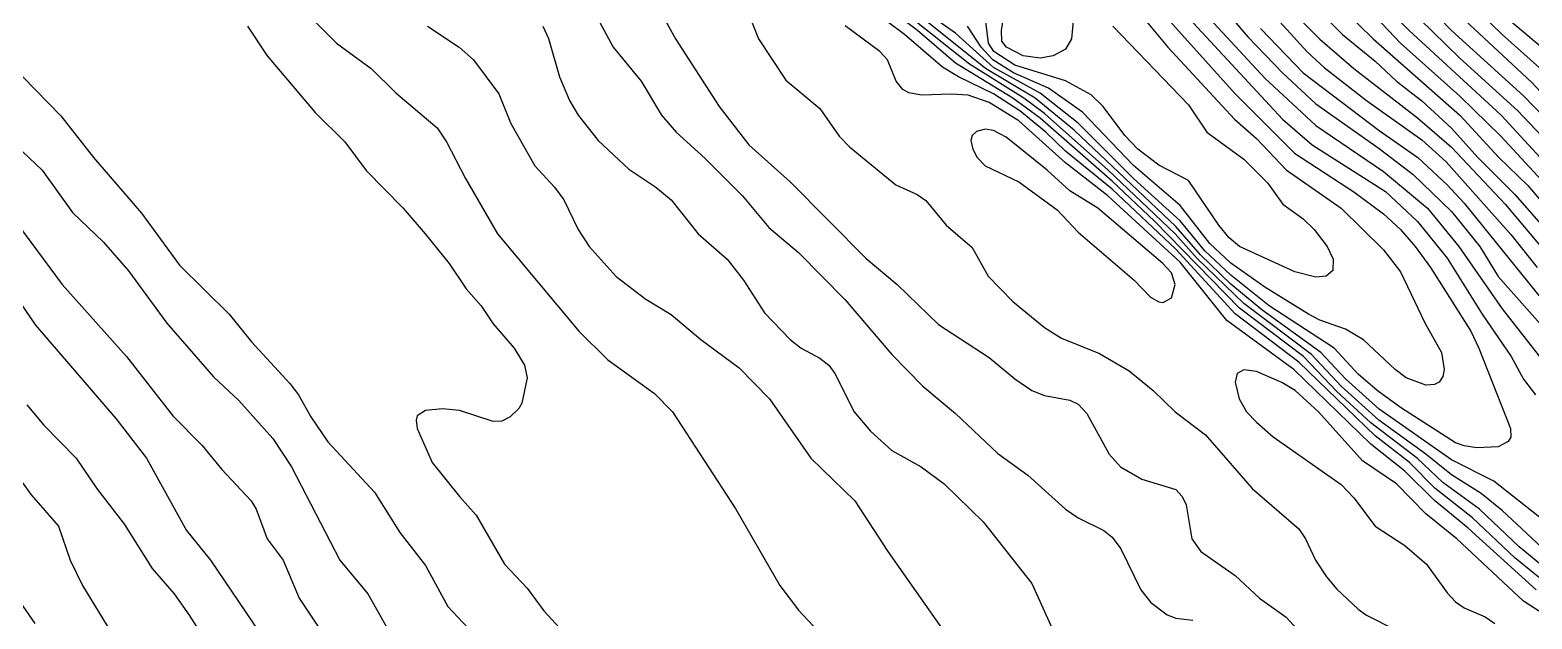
# Model space of a CAD drawing. Extents: x 474277 to 475042, y 254928 to 255625.
# Drawn here: x 474914.33 to 474941.49, y 255324.79 to 255335.44 of the extents above; entities that cross this region are included whole.
import ezdxf

# ---------------------------------------------------------------- set-up
doc = ezdxf.new("R2010")
doc.units = 0
doc.header["$MEASUREMENT"] = 0
doc.layers.add('BaseMapV2_DTM_export_MonNov09090547073261 — entities', color=1, linetype='CONTINUOUS')
doc.styles.get("Standard").update_dxf_attribs({"font": 'romans.shx'})

msp = doc.modelspace()

# ---------------------------------------------------------------- linework, layer by layer
at = {"layer": 'BaseMapV2_DTM_export_MonNov09090547073261 — entities', "color": 15, "linetype": 'Continuous', "true_color": 0xb7484b}
for points in [[(474937.962, 255337.574, 83.75), (474940.032, 255335.439, 83.75), (474941.336, 255334.256, 83.75), (474943.79, 255331.722, 83.75)], [(474935.509, 255337.163, 85.5), (474937.426, 255335.049, 85.5), (474937.732, 255334.769, 85.5), (474938.499, 255334.171, 85.5), (474939.496, 255333.457, 85.5), (474939.939, 255333.062, 85.5), (474941.106, 255331.744, 85.5), (474941.583, 255331.146, 85.5)], [(474939.378, 255336.896, 83.25), (474940.951, 255335.363, 83.25), (474941.796, 255334.609, 83.25)], [(474932.829, 255334.979, 87.5), (474932.595, 255334.935, 87.5), (474932.288, 255334.978, 87.5), (474931.986, 255335.133, 87.5), (474931.905, 255335.242, 87.5), (474931.894, 255335.439, 87.5), (474932.005, 255336.129, 87.5), (474932.127, 255336.36, 87.5), (474932.288, 255336.47, 87.5), (474932.595, 255336.526, 87.5), (474932.825, 255336.502, 87.5), (474933.018, 255336.36, 87.5), (474933.132, 255336.168, 87.5), (474933.196, 255335.669, 87.5), (474933.161, 255335.286, 87.5), (474933.055, 255335.098, 87.5), (474932.829, 255334.979, 87.5)], [(474935.401, 255336.436, 86), (474936.352, 255335.323, 86), (474936.978, 255334.673, 86), (474937.579, 255334.11, 86), (474938.729, 255333.299, 86), (474939.343, 255332.83, 86), (474940.033, 255332.159, 86), (474940.545, 255331.529, 86), (474940.876, 255330.988, 86), (474941.828, 255329.919, 86)], [(474925.492, 255336.206, 85.75), (474926.002, 255335.286, 85.75), (474926.792, 255334.059, 85.75), (474927.324, 255333.369, 85.75), (474928.071, 255332.701, 85.75), (474929.451, 255331.31, 85.75), (474930.007, 255330.839, 85.75), (474930.755, 255330.116, 85.75), (474931.675, 255329.521, 85.75), (474932.135, 255329.134, 85.75), (474932.442, 255328.924, 85.75), (474932.672, 255328.831, 85.75), (474933.132, 255328.747, 85.75), (474933.285, 255328.673, 85.75), (474933.439, 255328.509, 85.75), (474933.843, 255327.772, 85.75), (474934.046, 255327.542, 85.75), (474934.435, 255327.318, 85.75), (474935.049, 255327.134, 85.75), (474935.162, 255327.005, 85.75), (474935.233, 255326.852, 85.75), (474935.337, 255326.238, 85.75), (474935.499, 255326.008, 85.75), (474936.122, 255325.576, 85.75), (474936.563, 255325.165, 85.75), (474937.042, 255324.824, 85.75), (474937.502, 255324.321, 85.75)], [(474941.829, 255326.468, 86.5), (474940.8, 255327.283, 86.5), (474940.033, 255327.67, 86.5), (474938.729, 255328.583, 86.5), (474938.116, 255329.136, 86.5), (474937.673, 255329.612, 86.5), (474936.603, 255330.379, 86.5), (474936.046, 255330.846, 86.5), (474935.495, 255331.376, 86.5), (474935.049, 255331.89, 86.5), (474933.209, 255333.635, 86.5), (474932.502, 255334.213, 86.5), (474931.606, 255334.749, 86.5), (474929.911, 255336.113, 86.5)], [(474937.579, 255336.305, 84.75), (474938.617, 255335.286, 84.75), (474940.186, 255333.903, 84.75), (474940.892, 255333.139, 84.75), (474941.413, 255332.632, 84.75), (474942.025, 255331.912, 84.75)], [(474938.499, 255336.225, 84.25), (474939.271, 255335.439, 84.25), (474940.933, 255333.906, 84.25), (474941.847, 255332.909, 84.25)], [(474938.967, 255336.129, 84), (474940.186, 255334.938, 84), (474941.233, 255333.983, 84), (474942.87, 255332.26, 84)], [(474939.496, 255336.353, 83.5), (474941.49, 255334.498, 83.5), (474942.611, 255333.292, 83.5)], [(474924.421, 255335.976, 86), (474924.873, 255335.133, 86), (474925.379, 255334.519, 86), (474925.748, 255333.906, 86), (474926.01, 255333.599, 86), (474926.538, 255333.123, 86), (474927.206, 255332.449, 86), (474927.688, 255331.872, 86), (474928.225, 255331.42, 86), (474929.068, 255330.565, 86), (474929.911, 255329.576, 86), (474930.476, 255328.999, 86), (474931.062, 255328.509, 86), (474931.828, 255327.782, 86), (474932.371, 255327.388, 86), (474933.055, 255326.773, 86), (474933.285, 255326.616, 86), (474933.745, 255326.388, 86), (474933.899, 255326.266, 86), (474934.052, 255326.059, 86), (474934.414, 255325.318, 86), (474934.595, 255325.088, 86), (474934.895, 255324.863, 86), (474935.049, 255324.802, 86), (474935.355, 255324.764, 86)], [(474927.228, 255335.976, 85.5), (474927.5, 255335.286, 85.5), (474927.995, 255334.537, 85.5), (474928.608, 255334.024, 85.5), (474928.963, 255333.522, 85.5), (474929.145, 255333.333, 85.5), (474929.988, 255332.646, 85.5), (474930.372, 255332.471, 85.5), (474930.525, 255332.36, 85.5), (474930.898, 255331.912, 85.5), (474931.368, 255331.511, 85.5), (474931.656, 255330.992, 85.5), (474932.099, 255330.532, 85.5), (474932.672, 255330.064, 85.5), (474932.979, 255329.872, 85.5), (474933.669, 255329.594, 85.5), (474934.205, 255329.278, 85.5), (474934.642, 255328.922, 85.5), (474935.034, 255328.539, 85.5), (474935.586, 255328.121, 85.5), (474936.429, 255327.148, 85.5), (474937.272, 255326.418, 85.5), (474937.393, 255326.238, 85.5), (474937.574, 255325.855, 85.5), (474937.773, 255325.548, 85.5), (474937.962, 255325.328, 85.5), (474938.346, 255324.968, 85.5), (474938.499, 255324.86, 85.5), (474939.036, 255324.584, 85.5)], [(474941.873, 255325.587, 86), (474941.26, 255326.093, 86), (474940.539, 255326.775, 86), (474939.879, 255327.26, 86), (474939.419, 255327.692, 86), (474938.576, 255328.338, 86), (474937.962, 255328.907, 86), (474937.357, 255329.535, 86), (474936.199, 255330.415, 86), (474934.665, 255331.984, 86), (474933.899, 255332.709, 86), (474932.595, 255333.853, 86), (474932.102, 255334.213, 86), (474931.062, 255334.845, 86), (474930.376, 255335.439, 86), (474929.754, 255335.899, 86)], [(474942.026, 255325.75, 86.25), (474940.953, 255326.753, 86.25), (474940.569, 255327.057, 86.25), (474940.033, 255327.399, 86.25), (474939.57, 255327.772, 86.25), (474938.719, 255328.385, 86.25), (474938.039, 255329.001, 86.25), (474937.502, 255329.576, 86.25), (474936.276, 255330.496, 86.25), (474935.432, 255331.31, 86.25), (474935.036, 255331.759, 86.25), (474933.822, 255332.913, 86.25), (474932.672, 255333.937, 86.25), (474932.301, 255334.213, 86.25), (474931.318, 255334.826, 86.25), (474929.835, 255336.011, 86.25)], [(474934.512, 255336.088, 86.75), (474936.122, 255334.291, 86.75), (474937.193, 255333.216, 86.75), (474938.269, 255332.517, 86.75), (474938.806, 255332.116, 86.75), (474939.113, 255331.834, 86.75), (474939.379, 255331.529, 86.75), (474939.657, 255331.146, 86.75), (474940.384, 255329.995, 86.75), (474940.531, 255329.689, 86.75), (474941.104, 255328.232, 86.75), (474941.109, 255328.078, 86.75), (474941.061, 255328.002, 86.75), (474940.876, 255327.905, 86.75), (474940.493, 255327.884, 86.75), (474940.263, 255327.919, 86.75), (474940.109, 255327.975, 86.75), (474939.113, 255328.614, 86.75), (474938.692, 255328.922, 86.75), (474938.346, 255329.218, 86.75), (474937.913, 255329.689, 86.75), (474936.737, 255330.455, 86.75), (474936.046, 255331.011, 86.75), (474935.574, 255331.452, 86.75), (474935.125, 255331.994, 86.75), (474934.282, 255332.758, 86.75), (474933.285, 255333.761, 86.75), (474932.595, 255334.3, 86.75), (474931.752, 255334.766, 86.75), (474931.062, 255335.389, 86.75), (474930.443, 255335.823, 86.75)], [(474935.427, 255335.899, 86.25), (474936.659, 255334.572, 86.25), (474937.579, 255333.718, 86.25), (474938.806, 255332.884, 86.25), (474939.599, 255332.219, 86.25), (474940.169, 255331.529, 86.25), (474940.953, 255330.4, 86.25), (474942.103, 255328.927, 86.25)], [(474937.534, 255335.899, 85), (474938.063, 255335.363, 85), (474938.653, 255334.881, 85), (474939.039, 255334.519, 85), (474939.496, 255334.163, 85), (474940.033, 255333.67, 85), (474940.509, 255333.139, 85), (474941.183, 255332.471, 85), (474941.873, 255331.676, 85)], [(474919.407, 255335.669, 86.75), (474919.867, 255335.209, 86.75), (474920.496, 255334.749, 86.75), (474920.94, 255334.306, 86.75), (474921.69, 255333.676, 86.75), (474921.86, 255333.423, 86.75), (474922.201, 255332.756, 86.75), (474922.778, 255331.759, 86.75), (474924.251, 255329.995, 86.75), (474924.774, 255329.476, 86.75), (474925.618, 255328.869, 86.75), (474925.946, 255328.539, 86.75), (474927.09, 255326.775, 86.75), (474927.885, 255325.395, 86.75), (474928.225, 255324.948, 86.75), (474929.298, 255323.799, 86.75)], [(474941.892, 255325.318, 85.75), (474941.183, 255325.894, 85.75), (474940.416, 255326.617, 85.75), (474939.735, 255327.158, 85.75), (474939.272, 255327.618, 85.75), (474938.653, 255328.102, 85.75), (474937.272, 255329.437, 85.75), (474936.122, 255330.31, 85.75), (474935.049, 255331.479, 85.75), (474933.899, 255332.568, 85.75), (474933.055, 255333.254, 85.75), (474932.695, 255333.599, 85.75), (474932.228, 255333.983, 85.75), (474931.752, 255334.288, 85.75), (474931.12, 255334.596, 85.75), (474930.832, 255334.775, 85.75), (474930.144, 255335.363, 85.75), (474929.526, 255335.823, 85.75)], [(474937.765, 255330.992, 87.25), (474937.579, 255330.973, 87.25), (474937.201, 255331.069, 87.25), (474936.199, 255331.525, 87.25), (474936.016, 255331.682, 87.25), (474935.827, 255331.912, 87.25), (474935.279, 255332.724, 87.25), (474934.742, 255333.002, 87.25), (474934.359, 255333.288, 87.25), (474934.129, 255333.537, 87.25), (474933.732, 255334.059, 87.25), (474933.515, 255334.275, 87.25), (474933.055, 255334.527, 87.25), (474932.135, 255334.81, 87.25), (474931.758, 255335.056, 87.25), (474931.658, 255335.209, 87.25), (474931.594, 255335.746, 87.25)], [(474934.332, 255335.823, 87), (474934.906, 255335.133, 87), (474936.108, 255333.829, 87), (474936.506, 255333.484, 87), (474937.042, 255332.913, 87), (474938.038, 255332.219, 87), (474938.806, 255331.47, 87), (474939.111, 255331.069, 87), (474939.554, 255330.149, 87), (474939.855, 255329.612, 87), (474939.903, 255329.305, 87), (474939.879, 255329.173, 87), (474939.812, 255329.075, 87)], [(474935.134, 255335.823, 86.5), (474936.978, 255333.829, 86.5), (474937.515, 255333.369, 86.5), (474938.838, 255332.526, 86.5), (474939.419, 255331.981, 86.5), (474939.956, 255331.318, 86.5), (474940.592, 255330.302, 86.5), (474941.114, 255329.535, 86.5), (474941.336, 255329.129, 86.5), (474941.551, 255328.845, 86.5)], [(474937.263, 255335.669, 85.25), (474937.656, 255335.28, 85.25), (474938.269, 255334.751, 85.25), (474939.419, 255333.856, 85.25), (474940.033, 255333.324, 85.25), (474941.005, 255332.296, 85.25), (474942.026, 255331.082, 85.25)], [(474938.674, 255335.669, 84.5), (474939.113, 255335.21, 84.5), (474940.186, 255334.246, 84.5), (474940.928, 255333.522, 84.5), (474942.256, 255332.087, 84.5)], [(474941.106, 255335.607, 83), (474941.643, 255335.155, 83)], [(474918.259, 255335.516, 87), (474918.614, 255334.979, 87), (474919.484, 255333.95, 87), (474920.02, 255333.423, 87), (474920.404, 255332.905, 87), (474921.074, 255332.219, 87), (474921.471, 255331.759, 87), (474921.904, 255331.222, 87), (474922.214, 255330.762, 87), (474922.488, 255330.455, 87), (474922.704, 255330.128, 87), (474923.082, 255329.689, 87), (474923.271, 255329.382, 87), (474923.319, 255329.152, 87), (474923.219, 255328.692, 87), (474923.164, 255328.594, 87), (474923.011, 255328.443, 87), (474922.857, 255328.365, 87), (474922.704, 255328.362, 87), (474922.091, 255328.562, 87), (474921.784, 255328.592, 87), (474921.477, 255328.563, 87), (474921.327, 255328.462, 87), (474921.308, 255328.385, 87), (474921.33, 255328.232, 87), (474921.599, 255327.618, 87), (474922.091, 255327.002, 87), (474922.397, 255326.668, 87), (474922.91, 255325.778, 87), (474923.317, 255325.345, 87), (474923.619, 255324.935, 87), (474923.903, 255324.628, 87)], [(474921.515, 255335.516, 86.5), (474922.088, 255335.133, 86.5), (474922.346, 255334.903, 86.5), (474922.802, 255334.289, 86.5), (474923.019, 255333.753, 86.5), (474923.455, 255332.986, 86.5), (474923.809, 255332.602, 86.5), (474923.979, 255332.372, 86.5), (474924.238, 255331.836, 86.5), (474924.441, 255331.529, 86.5), (474924.928, 255330.986, 86.5), (474925.464, 255330.575, 86.5), (474925.924, 255330.297, 86.5), (474926.461, 255329.846, 86.5), (474927.151, 255329.334, 86.5), (474927.699, 255328.769, 86.5), (474928.447, 255327.695, 86.5), (474929.241, 255326.928, 86.5), (474929.842, 255326.008, 86.5), (474930.863, 255324.551, 86.5)], [(474923.601, 255335.516, 86.25), (474923.701, 255335.293, 86.25), (474923.905, 255334.596, 86.25), (474924.084, 255334.171, 86.25), (474924.237, 255333.906, 86.25), (474924.603, 255333.446, 86.25), (474925.158, 255332.926, 86.25), (474925.643, 255332.602, 86.25), (474925.921, 255332.372, 86.25), (474926.412, 255331.759, 86.25), (474926.933, 255331.299, 86.25), (474927.228, 255330.916, 86.25), (474927.611, 255330.329, 86.25), (474928.071, 255329.846, 86.25), (474928.273, 255329.689, 86.25), (474928.608, 255329.506, 86.25), (474928.771, 255329.382, 86.25), (474928.88, 255329.229, 86.25), (474929.233, 255328.539, 86.25), (474929.528, 255328.187, 86.25), (474929.911, 255327.839, 86.25), (474930.445, 255327.542, 86.25), (474930.859, 255327.235, 86.25), (474931.567, 255326.545, 86.25), (474932.442, 255325.428, 86.25), (474932.843, 255324.551, 86.25)], [(474941.566, 255325.313, 85.5), (474940.339, 255326.431, 85.5), (474939.726, 255326.934, 85.5), (474939.188, 255327.465, 85.5), (474938.576, 255327.953, 85.5), (474937.186, 255329.305, 85.5), (474935.969, 255330.188, 85.5), (474935.125, 255331.245, 85.5), (474933.822, 255332.447, 85.5), (474933.055, 255333.039, 85.5), (474932.212, 255333.801, 85.5), (474931.675, 255334.133, 85.5), (474931.292, 255334.265, 85.5), (474930.985, 255334.285, 85.5), (474930.448, 255334.265, 85.5), (474930.218, 255334.31, 85.5), (474930.112, 255334.366, 85.5), (474929.991, 255334.519, 85.5), (474929.833, 255334.903, 85.5), (474929.697, 255335.056, 85.5), (474929.068, 255335.519, 85.5)], [(474939.812, 255329.075, 87), (474939.726, 255329.028, 87), (474939.573, 255329.017, 87), (474939.214, 255329.152, 87), (474939.015, 255329.305, 87), (474938.446, 255329.842, 87), (474938.116, 255330.032, 87), (474937.656, 255330.196, 87), (474937.449, 255330.302, 87), (474936.659, 255330.794, 87), (474936.046, 255331.228, 87), (474935.662, 255331.585, 87), (474935.125, 255332.271, 87), (474934.282, 255332.996, 87), (474933.362, 255333.956, 87), (474932.749, 255334.39, 87), (474932.114, 255334.673, 87), (474931.742, 255334.903, 87), (474931.53, 255335.133, 87), (474931.279, 255335.516, 87)], [(474933.907, 255335.516, 87.25), (474935.279, 255334.091, 87.25), (474935.61, 255333.599, 87.25), (474936.276, 255333.111, 87.25), (474936.708, 255332.679, 87.25), (474936.985, 255332.296, 87.25), (474937.349, 255332.031, 87.25), (474937.55, 255331.836, 87.25), (474937.787, 255331.529, 87.25), (474937.896, 255331.299, 87.25), (474937.886, 255331.095, 87.25), (474937.765, 255330.992, 87.25)], [(474936.582, 255335.473, 85.75), (474937.349, 255334.673, 85.75), (474938.729, 255333.629, 85.75), (474939.426, 255333.139, 85.75), (474939.956, 255332.646, 85.75), (474940.263, 255332.314, 85.75), (474941.765, 255330.455, 85.75)], [(474914.197, 255334.596, 87.25), (474914.883, 255333.895, 87.25), (474915.476, 255333.139, 87.25), (474916.34, 255332.134, 87.25), (474917.03, 255331.188, 87.25), (474917.927, 255330.302, 87.25), (474918.333, 255329.805, 87.25), (474919.023, 255329.046, 87.25), (474919.181, 255328.845, 87.25), (474919.407, 255328.443, 87.25), (474919.714, 255327.994, 87.25), (474920.557, 255327.082, 87.25), (474921.017, 255326.353, 87.25), (474921.477, 255325.754, 87.25), (474921.885, 255325.011, 87.25), (474922.244, 255324.629, 87.25)], [(474913.043, 255334.324, 87.5), (474914.543, 255332.909, 87.5), (474915.095, 255332.142, 87.5), (474915.657, 255331.606, 87.5), (474916.11, 255331.088, 87.5), (474916.8, 255330.142, 87.5), (474917.643, 255329.17, 87.5), (474918.103, 255328.741, 87.5), (474918.717, 255328.055, 87.5), (474919.058, 255327.542, 87.5), (474919.927, 255325.855, 87.5), (474920.435, 255325.241, 87.5), (474921.17, 255323.938, 87.5)], [(474934.819, 255330.516, 85.25), (474934.972, 255330.602, 85.25), (474935.037, 255330.839, 85.25), (474934.972, 255331.053, 85.25), (474934.814, 255331.222, 85.25), (474933.641, 255332.219, 85.25), (474933.132, 255332.533, 85.25), (474932.719, 255332.909, 85.25), (474931.982, 255333.509, 85.25), (474931.752, 255333.627, 85.25), (474931.598, 255333.649, 85.25), (474931.445, 255333.611, 85.25), (474931.368, 255333.539, 85.25), (474931.342, 255333.446, 85.25), (474931.375, 255333.292, 85.25), (474931.457, 255333.139, 85.25), (474931.598, 255332.987, 85.25), (474932.212, 255332.701, 85.25), (474932.902, 255332.189, 85.25), (474933.285, 255331.79, 85.25), (474934.296, 255330.916, 85.25), (474934.589, 255330.614, 85.25), (474934.742, 255330.524, 85.25), (474934.819, 255330.516, 85.25)], [(474914.116, 255331.91, 87.75), (474914.906, 255330.839, 87.75), (474916.074, 255329.535, 87.75), (474916.909, 255328.462, 87.75), (474917.442, 255327.925, 87.75), (474917.797, 255327.491, 87.75), (474918.326, 255326.928, 87.75), (474918.414, 255326.775, 87.75), (474918.614, 255326.238, 87.75), (474918.905, 255325.855, 87.75), (474919.195, 255325.165, 87.75), (474919.601, 255324.551, 87.75)], [(474913.503, 255331.45, 88), (474914.423, 255330.107, 88), (474915.88, 255328.414, 88), (474916.432, 255327.695, 88), (474917.155, 255326.392, 88), (474917.59, 255325.855, 88), (474919.249, 255323.401, 88)], [(474941.796, 255324.812, 85.25), (474941.336, 255325.108, 85.25), (474940.132, 255326.238, 85.25), (474939.573, 255326.691, 85.25), (474939.038, 255327.235, 85.25), (474938.423, 255327.648, 85.25), (474937.628, 255328.539, 85.25), (474937.21, 255328.922, 85.25), (474936.966, 255329.069, 85.25), (474936.506, 255329.265, 85.25), (474936.276, 255329.297, 85.25), (474936.161, 255329.229, 85.25), (474936.124, 255329.075, 85.25), (474936.197, 255328.769, 85.25), (474936.328, 255328.539, 85.25), (474936.506, 255328.348, 85.25), (474936.812, 255328.085, 85.25), (474938.039, 255327.22, 85.25), (474938.269, 255326.981, 85.25), (474938.653, 255326.468, 85.25), (474939.189, 255326.118, 85.25), (474939.582, 255325.778, 85.25), (474939.956, 255325.262, 85.25), (474940.109, 255325.098, 85.25), (474940.263, 255324.992, 85.25), (474940.646, 255324.825, 85.25), (474940.816, 255324.705, 85.25)], [(474914.27, 255328.662, 88.25), (474914.576, 255328.298, 88.25), (474915.162, 255327.695, 88.25), (474915.528, 255327.158, 88.25), (474916.033, 255326.499, 88.25), (474916.537, 255325.702, 88.25), (474916.935, 255325.241, 88.25), (474917.207, 255324.858, 88.25), (474917.72, 255324.044, 88.25)], [(474913.703, 255327.925, 88.5), (474914.346, 255327.034, 88.5), (474914.843, 255326.468, 88.5), (474915.053, 255325.855, 88.5), (474915.275, 255325.395, 88.5), (474915.726, 255324.655, 88.5)], [(474913.934, 255325.395, 88.75), (474914.411, 255324.705, 88.75)]]:
    msp.add_polyline3d(points, dxfattribs=at)

# ---------------------------------------------------------------- texts
at = {"layer": 'BaseMapV2_DTM_export_MonNov09090547073261 — entities', "color": 250, "true_color": 0x323232, "insert": (474938.585, 255345.483), "char_height": 0.2, "width": 17.61571, "attachment_point": 7, "rotation": 306.0197}
msp.add_mtext('\\fOpen Sans|i0|b0;\\H7.02279;82\\~m', dxfattribs=at)

doc.saveas('drawing.dxf')
